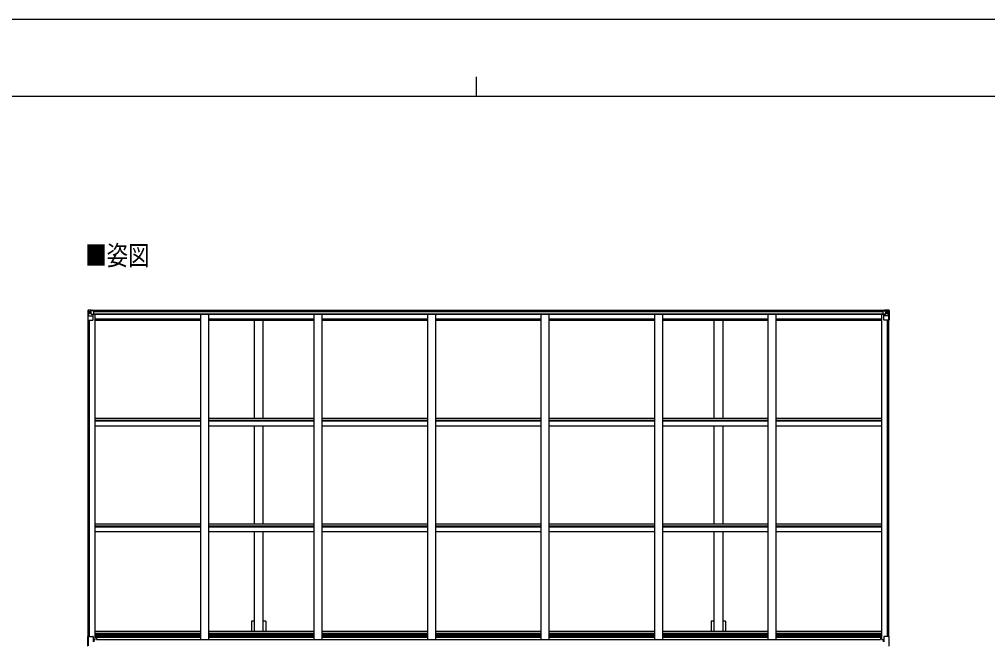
# Model space of a CAD drawing. Units: millimetres, scale not verified. Extents: x -10512 to 10512, y -7425 to 7425.
# Drawn here: x -2893 to 3215, y 3512 to 7425 of the extents above; entities that cross this region are included whole.
import ezdxf
from ezdxf.enums import TextEntityAlignment as Align

# ---------------------------------------------------------------- set-up
doc = ezdxf.new("R2010")
doc.units = ezdxf.units.MM
doc.header["$LTSCALE"] = 30
for name, color, linetype in [('0-2_USER1', 3, 'Continuous'), ('0-4_YKK_13', 4, 'Continuous'), ('0-5_YKK_A1', 4, 'Continuous'), ('0-7_YKK_ZWAK', 7, 'Continuous')]:
    doc.layers.add(name, color=color, linetype=linetype)
doc.styles.add('ＭＳ ゴシック', font='')
doc.styles.get('ＭＳ ゴシック').set_extended_font_data('MS Gothic')

msp = doc.modelspace()

# ---------------------------------------------------------------- linework, layer by layer
at = {"layer": '0-4_YKK_13'}
for p, q in [((-2462.05, 5588.81), (-2462.05, 5528.1)), ((-2461.11, 5589.77), (-2461.11, 5589.81)), ((-2452.14, 5590.19), (-2460.06, 5589.72)), ((-2459.2, 5588.75), (-2459.2, 5588.68)), ((-2459.2, 5528.1), (-2459.2, 5588.68)), ((-2458.66, 5554.98), (-2454.52, 5567.06)), ((-2455.23, 5585.31), (-2457.97, 5588.98)), ((-2454.38, 5581.8), (-2452.05, 5581.86)), ((-2454.38, 5568.33), (-2454.38, 5581.8)), ((-2452.05, 5568.3), (-2454.38, 5568.33)), ((-2440.05, 5590.98), (-2452.05, 5590.2)), ((-2452.05, 5581.86), (-2440.05, 5581.86)), ((-2452.05, 5568.3), (-2452.05, 5568.3)), ((-2440.05, 5568.3), (-2452.05, 5568.3)), ((-2447.53, 5574.66), (-2447.53, 5573.7)), ((-2440.05, 5564.31), (-2440.05, 5591.1)), ((-2440.05, 5564.31), (-2433.55, 5564.31)), ((-2439.22, 5564.11), (-2439.22, 5564.31)), ((-2428.87, 5562.45), (-2439.22, 5564.11)), ((-2436.52, 5564.31), (-2428.87, 5563.09)), ((-2433.55, 5591.5), (-2433.55, 5585.55)), ((-2424.55, 5586.12), (-2433.55, 5586.18)), ((-2433.55, 5564.31), (-2424.55, 5564.34)), ((-2428.87, 5563.09), (-2428.87, 5562.45)), ((-2428.05, 5529.1), (-2428.05, 5562.2)), ((-2423.55, 5565.25), (-2423.55, 5585.41)), ((2555.45, 5565.25), (2555.45, 5585.41)), ((2556.45, 5586.12), (2565.45, 5586.18)), ((2565.45, 5564.31), (2556.45, 5564.34)), ((2559.95, 5529.1), (2559.95, 5562.2)), ((2568.43, 5564.31), (2560.78, 5563.09)), ((2560.78, 5562.45), (2571.13, 5564.11)), ((2560.78, 5563.09), (2560.78, 5562.45)), ((2565.45, 5591.5), (2565.45, 5585.55)), ((2571.95, 5564.31), (2565.45, 5564.31)), ((2571.13, 5564.11), (2571.13, 5564.31)), ((2571.95, 5564.31), (2571.95, 5591.1)), ((2571.95, 5590.98), (2583.95, 5590.2)), ((2583.95, 5581.86), (2571.95, 5581.86)), ((2571.95, 5568.3), (2583.95, 5568.3)), ((2579.43, 5574.66), (2579.43, 5573.7)), ((2586.29, 5581.8), (2583.95, 5581.86)), ((2583.95, 5568.3), (2586.29, 5568.33)), ((2583.95, 5568.3), (2583.95, 5568.3)), ((2584.04, 5590.19), (2591.97, 5589.72)), ((2586.29, 5568.33), (2586.29, 5581.8)), ((2590.56, 5554.98), (2586.42, 5567.06)), ((2587.14, 5585.31), (2589.87, 5588.98)), ((2591.11, 5588.75), (2591.11, 5588.68)), ((2591.11, 5528.1), (2591.11, 5588.68)), ((2593.01, 5589.77), (2593.01, 5589.81)), ((2593.95, 5588.81), (2593.95, 5528.1)), ((-2462.05, 5528.1), (-2429.05, 5528.1)), ((-2458.66, 5554.98), (-2452.05, 5554.77)), ((-2452.05, 5554.77), (-2428.05, 5554.77)), ((2583.95, 5554.77), (2559.95, 5554.77)), ((2593.95, 5528.1), (2560.95, 5528.1)), ((2590.56, 5554.98), (2583.95, 5554.77)), ((-2459.2, 3532.12), (-2429.05, 3532.12)), ((-2459.2, 3532.12), (-2459.2, 3471.54)), ((-2428.05, 3531.12), (-2428.05, 3498.02)), ((-2423.55, 3513.47), (-2423.55, 3497.25)), ((2555.45, 3513.47), (2555.45, 3497.25)), ((2559.95, 3531.12), (2559.95, 3498.02)), ((2591.11, 3532.12), (2560.95, 3532.12)), ((2591.11, 3532.12), (2591.11, 3471.54))]:
    msp.add_line(p, q, dxfattribs=at)
for points in [[(-2461.11, 5589.81), (-2452.05, 5590.36), (-2433.55, 5591.5)], [(-2448.49, 5576.58), (-2449.45, 5576.58), (-2449.45, 5575.62), (-2448.49, 5575.62)], [(-2446.57, 5577.54), (-2446.57, 5578.5), (-2447.53, 5578.5), (-2447.53, 5577.54)], [(-2447.53, 5573.7), (-2446.57, 5573.7), (-2446.57, 5574.66)], [(-2445.61, 5575.62), (-2444.65, 5575.62), (-2444.65, 5576.58), (-2445.61, 5576.58)], [(-2423.55, 5585.41), (-2423.56, 5585.52), (-2433.55, 5585.55)], [(2555.45, 5585.41), (2555.46, 5585.52), (2565.45, 5585.55)], [(2593.01, 5589.81), (2583.95, 5590.36), (2565.45, 5591.5)], [(2577.51, 5575.62), (2576.55, 5575.62), (2576.55, 5576.58), (2577.51, 5576.58)], [(2578.47, 5577.54), (2578.47, 5578.5), (2579.43, 5578.5), (2579.43, 5577.54)], [(2579.43, 5573.7), (2578.47, 5573.7), (2578.47, 5574.66)], [(2580.39, 5576.58), (2581.35, 5576.58), (2581.35, 5575.62), (2580.39, 5575.62)], [(-2462.05, 3471.45), (-2462.05, 3532.12), (-2459.2, 3532.12)], [(2593.95, 3471.45), (2593.95, 3532.12), (2591.11, 3532.12)]]:
    msp.add_lwpolyline(points, dxfattribs=at)
for centre in [(-2447.05, 5576.1), (2578.95, 5576.1)]:
    msp.add_circle(centre, 5.3, dxfattribs=at)
for centre, radius, start, end in [((-2461.05, 5588.81), 0.999, 93.4424, 179.95083), ((-2461.05, 5588.81), 1, 93.50017, 180.00079), ((-2461.05, 5588.77), 0.999, 93.4424, 179.95083), ((-2459.89, 5602.42), 12.7, 269.24466, 275.10311), ((-2457.92, 5588.81), 1.28, 131.17831, 182.45895), ((-2448.49, 5577.54), 0.96, 270, 0), ((-2448.49, 5574.66), 0.96, 0, 90), ((-2445.61, 5577.54), 0.96, 180, 270), ((-2445.61, 5574.66), 0.96, 90, 180), ((-2439.11, 5565.04), 0.937, 230.93398, 263.26766), ((-2428.98, 5562.16), 0.937, 2.32209, 83.26766), ((-2428.98, 5561.52), 0.937, 2.32209, 83.26766), ((2560.89, 5562.16), 0.937, 96.73234, 177.67791), ((2560.89, 5561.52), 0.937, 96.73234, 177.67791), ((2571.02, 5565.04), 0.937, 276.73234, 309.06602), ((2577.51, 5577.54), 0.96, 270, 0), ((2577.51, 5574.66), 0.96, 0, 90), ((2580.39, 5577.54), 0.96, 180, 270), ((2580.39, 5574.66), 0.96, 90, 180), ((2589.83, 5588.81), 1.28, 357.54105, 48.82169), ((2591.8, 5602.42), 12.7, 264.89689, 270.75534), ((2592.95, 5588.81), 0.999, 0.04917, 86.5576), ((2592.95, 5588.81), 1, 359.99921, 86.49983), ((2592.95, 5588.77), 0.999, 0.04917, 86.5576), ((-2429.05, 5529.1), 1, 270, 0), ((2560.95, 5529.1), 1, 180, 270), ((-2429.05, 3531.12), 1, 0, 90), ((2560.95, 3531.12), 1, 90, 180)]:
    msp.add_arc(centre, radius, start, end, dxfattribs=at)
for centre, major_axis, ratio, start_param, end_param in [((-2260.11, 5602.12), (201, 12.36), 0.060933, 3.1373463, 3.1378449), ((-2459.11, 5589.89), (2, 0.12), 0.060933, 3.1378449, 4.2119296), ((-2458.92, 5586.79), (-0.02, 3), 0.466854, 5.5234897, 6.1575023), ((-2457.25, 5581.72), (0.03, 5), 0.573921, 4.7320603, 5.5159136), ((-2455.78, 5568.35), (0, 3), 0.468246, 4.2703918, 4.7058971), ((-2533.8, 5581.86), (81.75, 0), 0.061163, 0, 0.0007725), ((-2424.55, 5585.42), (1, -0.012), 0.707053, 0.1587743, 1.5795216), ((-2424.55, 5565.25), (1, 0.021), 0.906239, 4.6936843, 6.2644806), ((2556.45, 5565.25), (-1, 0.021), 0.906239, 0.0187047, 1.589501), ((2556.45, 5585.42), (-1, -0.012), 0.707053, 4.7036637, 6.124411), ((2665.7, 5581.86), (-81.75, 0), 0.061163, 6.2824128, 6.2831853), ((2589.16, 5581.72), (-0.03, 5), 0.573921, 0.7672717, 1.551125), ((2587.69, 5568.35), (0, 3), 0.468246, 1.5772882, 2.0127935), ((2590.82, 5586.79), (0.02, 3), 0.466854, 0.125683, 0.7596956), ((2591.01, 5589.89), (-2, 0.12), 0.060933, 2.0712557, 3.1453404), ((2392.01, 5602.12), (-201, 12.36), 0.060933, 3.1453404, 3.145839), ((-2457.94, 5557.33), (0.85, 2.32), 0.403757, 2.3087461, 3.2744049), ((2589.84, 5557.33), (-0.85, 2.32), 0.403757, 3.0087805, 3.9744392)]:
    msp.add_ellipse(centre, major_axis=major_axis, ratio=ratio, start_param=start_param, end_param=end_param, dxfattribs=at)
at = {"layer": '0-5_YKK_A1'}
for p, q in [((-2435.31, 5564.12), (2567.22, 5564.12)), ((-2433.55, 5589.89), (2565.45, 5589.89)), ((-2423.55, 5582), (2555.45, 5582)), ((-2423.55, 5566.38), (2555.45, 5566.38)), ((-2415.05, 3513.47), (-2415.05, 5564.12)), ((-1749.05, 3511.65), (-1749.05, 5564.12)), ((-1699.05, 3511.65), (-1699.05, 5564.12)), ((-1033.05, 3511.65), (-1033.05, 5564.12)), ((-983.05, 3511.65), (-983.05, 5564.12)), ((-317.05, 3511.65), (-317.05, 5564.12)), ((-267.05, 3511.65), (-267.05, 5564.12)), ((398.95, 3511.65), (398.95, 5564.12)), ((448.95, 3511.65), (448.95, 5564.12)), ((1114.95, 3511.65), (1114.95, 5564.12)), ((1164.95, 3511.65), (1164.95, 5564.12)), ((1830.95, 3511.65), (1830.95, 5564.12)), ((1880.95, 3511.65), (1880.95, 5564.12)), ((2546.95, 3513.47), (2546.95, 5564.12)), ((-2460.05, 3532.12), (-2460.05, 5528.1)), ((-2450.35, 3532.12), (-2450.35, 5528.1)), ((-2415.05, 5536.29), (-1749.05, 5536.29)), ((-2415.05, 5527.95), (-1749.05, 5527.95)), ((-1699.05, 5536.29), (-1033.05, 5536.29)), ((-1699.05, 5527.95), (-1033.05, 5527.95)), ((-1411.55, 5527.95), (-1411.55, 4906.7)), ((-1356.55, 5527.95), (-1356.55, 4906.7)), ((-983.05, 5536.29), (-317.05, 5536.29)), ((-983.05, 5527.95), (-317.05, 5527.95)), ((-267.05, 5536.29), (398.95, 5536.29)), ((-267.05, 5527.95), (398.95, 5527.95)), ((448.95, 5536.29), (1114.95, 5536.29)), ((448.95, 5527.95), (1114.95, 5527.95)), ((1164.95, 5536.29), (1830.95, 5536.29)), ((1164.95, 5527.95), (1830.95, 5527.95)), ((1488.45, 5527.95), (1488.45, 4906.7)), ((1543.45, 5527.95), (1543.45, 4906.7)), ((1880.95, 5536.29), (2546.95, 5536.29)), ((1880.95, 5527.95), (2546.95, 5527.95)), ((2582.25, 3532.12), (2582.25, 5528.1)), ((2591.95, 3532.12), (2591.95, 5528.1)), ((-1749.05, 4906.7), (-2415.02, 4906.7)), ((-1749.05, 4893.69), (-2415.02, 4893.69)), ((-1749.05, 4889.14), (-2415.02, 4889.14)), ((-1033.05, 4906.7), (-1699.05, 4906.7)), ((-1033.05, 4893.69), (-1699.05, 4893.69)), ((-1033.05, 4889.14), (-1699.05, 4889.14)), ((-317.05, 4906.7), (-983.05, 4906.7)), ((-317.05, 4893.69), (-983.05, 4893.69)), ((-317.05, 4889.14), (-983.05, 4889.14)), ((398.95, 4906.7), (-267.05, 4906.7)), ((398.95, 4893.69), (-267.05, 4893.69)), ((398.95, 4889.14), (-267.05, 4889.14)), ((1114.95, 4906.7), (448.95, 4906.7)), ((1114.95, 4893.69), (448.95, 4893.69)), ((1114.95, 4889.14), (448.95, 4889.14)), ((1830.95, 4906.7), (1164.95, 4906.7)), ((1830.95, 4893.69), (1164.95, 4893.69)), ((1830.95, 4889.14), (1164.95, 4889.14)), ((2546.95, 4906.7), (1880.95, 4906.7)), ((2546.95, 4893.69), (1880.95, 4893.69)), ((2546.95, 4889.14), (1880.95, 4889.14)), ((-1749.05, 4859.41), (-2415.02, 4859.41)), ((-1033.05, 4859.41), (-1699.05, 4859.41)), ((-1411.55, 4859.41), (-1411.55, 4239.71)), ((-1356.55, 4859.41), (-1356.55, 4239.71)), ((-317.05, 4859.41), (-983.05, 4859.41)), ((398.95, 4859.41), (-267.05, 4859.41)), ((1114.95, 4859.41), (448.95, 4859.41)), ((1830.95, 4859.41), (1164.95, 4859.41)), ((1488.45, 4859.41), (1488.45, 4239.71)), ((1543.45, 4859.41), (1543.45, 4239.71)), ((2546.95, 4859.41), (1880.95, 4859.41)), ((-1749.05, 4239.71), (-2415.02, 4239.71)), ((-1749.05, 4226.7), (-2415.02, 4226.7)), ((-1749.05, 4222.15), (-2415.02, 4222.15)), ((-1033.05, 4239.71), (-1699.05, 4239.71)), ((-1033.05, 4226.7), (-1699.05, 4226.7)), ((-1033.05, 4222.15), (-1699.05, 4222.15)), ((-317.05, 4239.71), (-983.05, 4239.71)), ((-317.05, 4226.7), (-983.05, 4226.7)), ((-317.05, 4222.15), (-983.05, 4222.15)), ((398.95, 4239.71), (-267.05, 4239.71)), ((398.95, 4226.7), (-267.05, 4226.7)), ((398.95, 4222.15), (-267.05, 4222.15)), ((1114.95, 4239.71), (448.95, 4239.71)), ((1114.95, 4226.7), (448.95, 4226.7)), ((1114.95, 4222.15), (448.95, 4222.15)), ((1830.95, 4239.71), (1164.95, 4239.71)), ((1830.95, 4226.7), (1164.95, 4226.7)), ((1830.95, 4222.15), (1164.95, 4222.15)), ((2546.95, 4239.71), (1880.95, 4239.71)), ((2546.95, 4226.7), (1880.95, 4226.7)), ((2546.95, 4222.15), (1880.95, 4222.15)), ((-1749.05, 4192.41), (-2415.02, 4192.41)), ((-1033.05, 4192.41), (-1699.05, 4192.41)), ((-1411.55, 4192.41), (-1411.55, 3565.76)), ((-1356.55, 4192.41), (-1356.55, 3565.76)), ((-317.05, 4192.41), (-983.05, 4192.41)), ((398.95, 4192.41), (-267.05, 4192.41)), ((1114.95, 4192.41), (448.95, 4192.41)), ((1830.95, 4192.41), (1164.95, 4192.41)), ((1488.45, 4192.41), (1488.45, 3565.76)), ((1543.45, 4192.41), (1543.45, 3565.76)), ((2546.95, 4192.41), (1880.95, 4192.41)), ((-1411.55, 3627.35), (-1429.25, 3627.35)), ((-1429.25, 3627.35), (-1429.25, 3565.76)), ((-1338.85, 3627.35), (-1356.55, 3627.35)), ((-1338.85, 3627.35), (-1338.85, 3565.76)), ((1488.45, 3627.35), (1470.75, 3627.35)), ((1470.75, 3627.35), (1470.75, 3565.76)), ((1561.15, 3627.35), (1543.45, 3627.35)), ((1561.15, 3627.35), (1561.15, 3565.76)), ((-2415.05, 3565.76), (-1749.05, 3565.76)), ((-2415.05, 3552.75), (-1749.05, 3552.75)), ((-2415.05, 3547.67), (-1749.05, 3547.67)), ((-2415.05, 3543.74), (-1749.05, 3543.74)), ((-1699.05, 3565.76), (-1033.05, 3565.76)), ((-1699.05, 3552.75), (-1033.05, 3552.75)), ((-1699.05, 3547.67), (-1033.05, 3547.67)), ((-1699.05, 3543.74), (-1033.05, 3543.74)), ((-983.05, 3565.76), (-317.05, 3565.76)), ((-983.05, 3552.75), (-317.05, 3552.75)), ((-983.05, 3547.67), (-317.05, 3547.67)), ((-983.05, 3543.74), (-317.05, 3543.74)), ((-267.05, 3565.76), (398.95, 3565.76)), ((-267.05, 3552.75), (398.95, 3552.75)), ((-267.05, 3547.67), (398.95, 3547.67)), ((-267.05, 3543.74), (398.95, 3543.74)), ((448.95, 3565.76), (1114.95, 3565.76)), ((448.95, 3552.75), (1114.95, 3552.75)), ((448.95, 3547.67), (1114.95, 3547.67)), ((448.95, 3543.74), (1114.95, 3543.74)), ((1164.95, 3565.76), (1830.95, 3565.76)), ((1164.95, 3552.75), (1830.95, 3552.75)), ((1164.95, 3547.67), (1830.95, 3547.67)), ((1164.95, 3543.74), (1830.95, 3543.74)), ((1880.95, 3565.76), (2546.95, 3565.76)), ((1880.95, 3552.75), (2546.95, 3552.75)), ((1880.95, 3547.67), (2546.95, 3547.67)), ((1880.95, 3543.74), (2546.95, 3543.74)), ((-2428.05, 3513.47), (-2415.05, 3513.47)), ((-2415.05, 3535.55), (-1749.05, 3535.55)), ((-2415.05, 3527.15), (-1749.05, 3527.15)), ((-2407.55, 3527.15), (-2407.55, 3511.64)), ((-2407.55, 3511.64), (2539.45, 3511.64)), ((-1699.05, 3535.55), (-1033.05, 3535.55)), ((-1699.05, 3527.15), (-1033.05, 3527.15)), ((-983.05, 3535.55), (-317.05, 3535.55)), ((-983.05, 3527.15), (-317.05, 3527.15)), ((-267.05, 3535.55), (398.95, 3535.55)), ((-267.05, 3527.15), (398.95, 3527.15)), ((448.95, 3535.55), (1114.95, 3535.55)), ((448.95, 3527.15), (1114.95, 3527.15)), ((1164.95, 3535.55), (1830.95, 3535.55)), ((1164.95, 3527.15), (1830.95, 3527.15)), ((1880.95, 3535.55), (2546.95, 3535.55)), ((1880.95, 3527.15), (2546.95, 3527.15)), ((2539.45, 3527.15), (2539.45, 3511.64)), ((2546.95, 3513.47), (2559.95, 3513.47))]:
    msp.add_line(p, q, dxfattribs=at)
at = {"layer": '0-7_YKK_ZWAK'}
for p, q in [((-12.45, 7062.5), (-12.45, 6937.5)), ((9737.55, 6937.5), (-9762.45, 6937.5))]:
    msp.add_line(p, q, dxfattribs=at)
msp.add_lwpolyline([(-10512.5, -7425), (10512.5, -7425), (10512.5, 7425), (-10512.5, 7425)], close=True, dxfattribs=at)

# ---------------------------------------------------------------- texts
at = {"layer": '0-2_USER1', "style": 'ＭＳ ゴシック', "width": 0.8}
msp.add_text('■姿図', height=123.8, dxfattribs=at).set_placement((-2477.88, 5836.85), align=Align.BOTTOM_LEFT)

doc.saveas('drawing.dxf')
